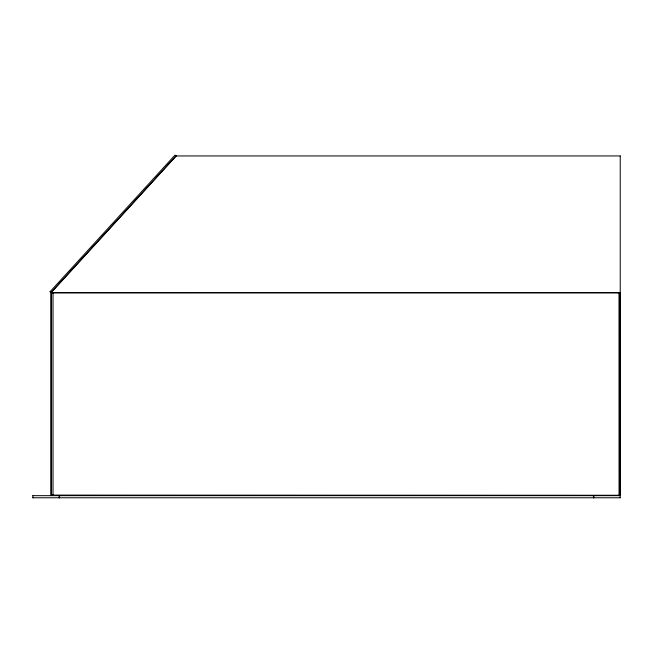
<?xml version="1.0" encoding="UTF-8"?>
<svg xmlns="http://www.w3.org/2000/svg" width="653" height="653" viewBox="0 0 653 653"><rect width="100%" height="100%" fill="white"/><g stroke="black" fill="none" stroke-linecap="round" stroke-linejoin="round"><path stroke-width="0.98" d="M620.236 495.26L51.301 495.096L51.212 292.879M620.064 495.096L620.154 292.879M620.064 292.968L51.301 292.968L51.212 495.178M32.846 495.57L32.846 497.855M59.17 497.855L59.17 495.57M59.562 495.57L59.562 497.855M593.438 497.855L593.438 495.57M593.83 495.57L593.83 497.855M620.154 497.855L620.154 495.57M176.073 155.789L51.007 292.52M50.093 291.687L174.971 155.161L176 155.789M51.163 292.617L176.106 156.124M618.995 495.26L620.236 494.974L620.236 155.896M59.643 495.66L593.357 495.66M593.92 495.66L620.064 495.66M593.357 497.766L59.643 497.766M620.064 497.766L593.92 497.766M176.408 155.945L620.179 155.945M620.179 292.52L51.35 292.536M32.936 495.66L59.08 495.66M59.08 497.766L32.936 497.766M50.167 291.687L51.007 292.446M50.305 291.875L50.795 292.332M619.052 495.203L618.995 292.511M620.154 293.352L620.154 494.705M51.212 293.352L51.212 494.705M51.407 494.982A1.796 1.265 0 0 0 53.024 494.982L53.024 293.083A1.796 1.265 0 0 0 51.407 293.083"/></g></svg>
